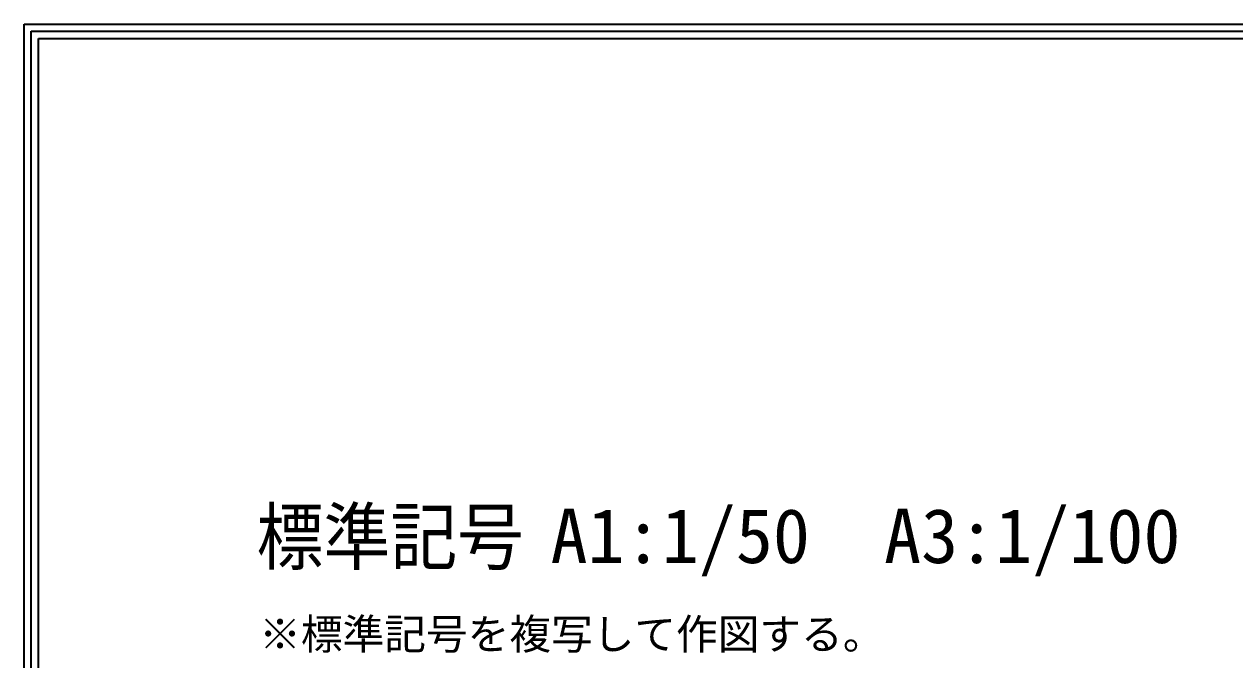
# Model space of a CAD drawing. Extents: x -229451 to 47804, y -161247 to 19812.
# Drawn here: x -229451 to -212338, y -82793 to -73809 of the extents above; entities that cross this region are included whole.
import ezdxf

# ---------------------------------------------------------------- set-up
doc = ezdxf.new("R2010")
doc.units = 0
doc.header["$LTSCALE"] = 450
doc.layers.add('ZZ_記載例', color=30, linetype='CONTINUOUS')
doc.styles.add('toda-G', font='')
doc.styles.get('toda-G').set_extended_font_data('MS Gothic')

msp = doc.modelspace()

# ---------------------------------------------------------------- linework, layer by layer
at = {"layer": 'ZZ_記載例'}
for points in [[(-229450.6548, -73809.1702), (-149779.0945, -73809.1702), (-149779.0945, -118559.3388), (-229450.6548, -118559.3388)], [(-229350.6548, -73909.1702), (-149879.0945, -73909.1702), (-149879.0945, -118459.3388), (-229350.6548, -118459.3388)], [(-229250.6548, -74009.1702), (-149979.0945, -74009.1702), (-149979.0945, -118359.3388), (-229250.6548, -118359.3388)]]:
    msp.add_lwpolyline(points, close=True, dxfattribs=at)

# ---------------------------------------------------------------- texts
at = {"layer": 'ZZ_記載例', "color": 12, "lineweight": -3, "style": 'toda-G', "width": 0.9}
msp.add_text('標準記号', height=770, dxfattribs=at).set_placement((-226165.5697, -81438.2999))
at = {"layer": 'ZZ_記載例', "color": 2, "linetype": 'Continuous', "lineweight": -3, "style": 'toda-G'}
msp.add_text('A1:1/50  A3:1/100', height=770, dxfattribs=at).set_placement((-222010.5598, -81426.0175))
at = {"layer": 'ZZ_記載例', "lineweight": -3, "style": 'toda-G'}
msp.add_text('※標準記号を複写して作図する。', height=432, dxfattribs=at).set_placement((-226128.7725, -82645.9164))

doc.saveas('drawing.dxf')
